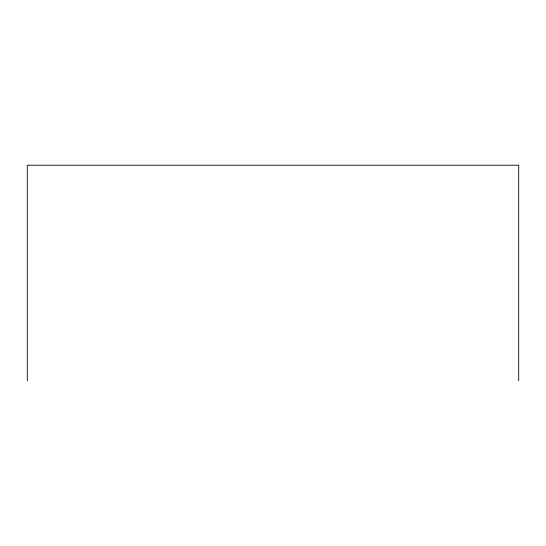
<?xml version="1.0" encoding="UTF-8"?>
<svg xmlns="http://www.w3.org/2000/svg" width="546" height="546" viewBox="0 0 546 546"><rect width="100%" height="100%" fill="white"/><g stroke="black" fill="none" stroke-linecap="round" stroke-linejoin="round"><path stroke-width="0.82" d="M518.7 380.78L518.7 165.22L27.3 165.22L27.3 380.78"/></g></svg>
